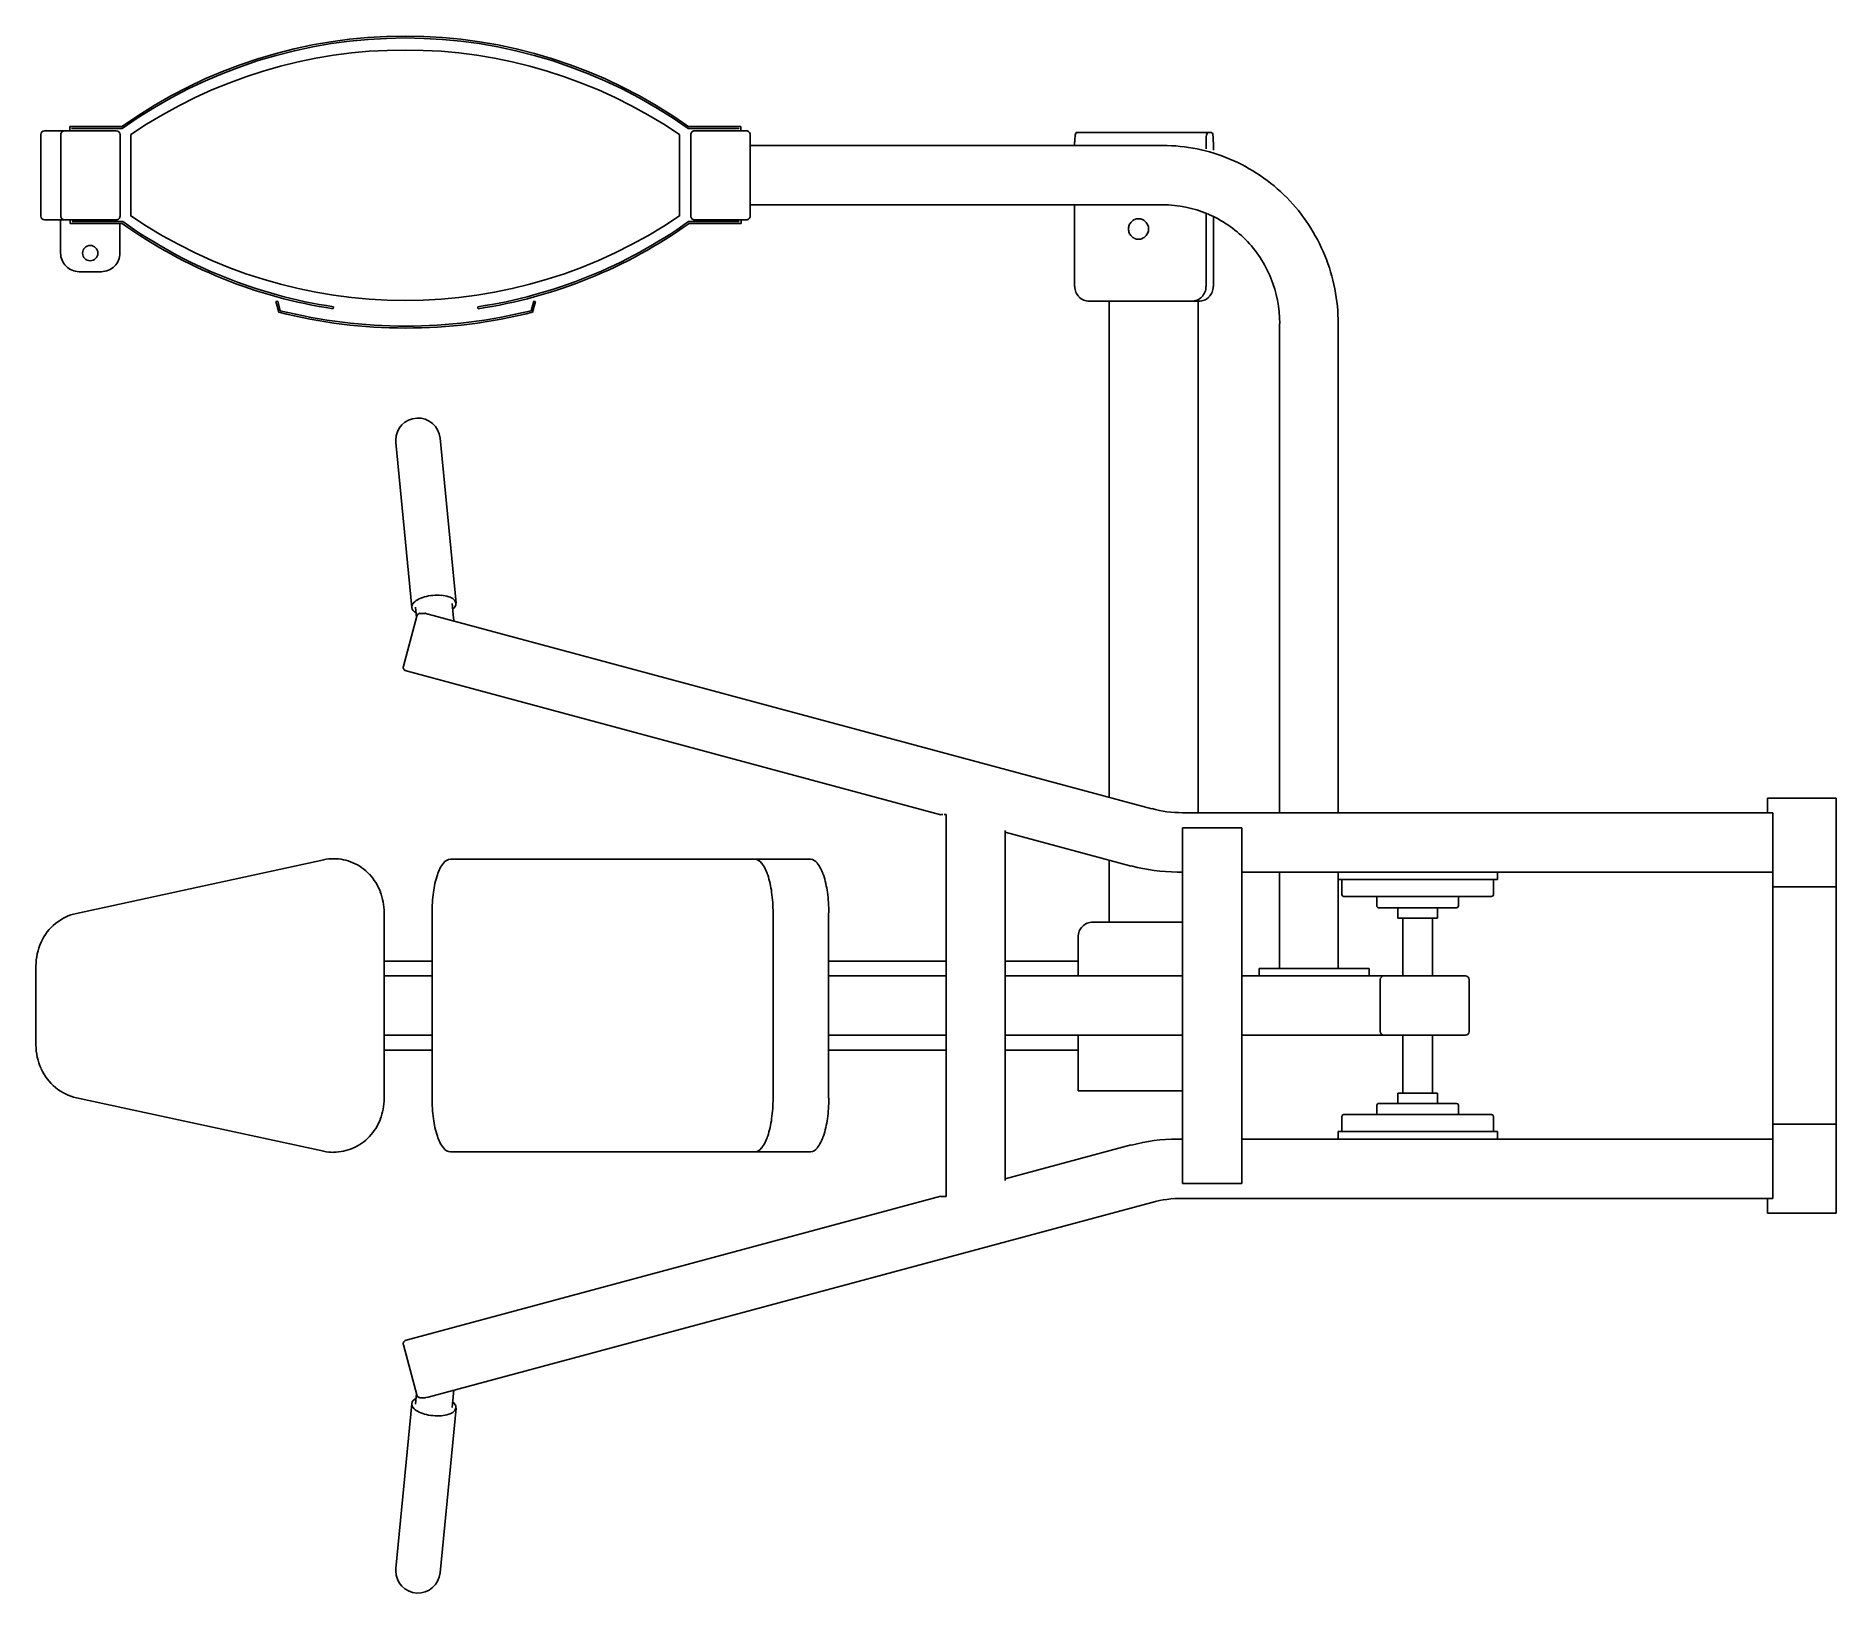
# Model space of a CAD drawing. Header units: millimetres. Extents: x 1389.41 to 1390.63, y 2699.68 to 2700.73.
import ezdxf

# ---------------------------------------------------------------- set-up
doc = ezdxf.new("R2010")
doc.units = ezdxf.units.MM
doc.header["$LTSCALE"] = 10
doc.layers.add('Equipam_fitness', color=1, linetype='Continuous')

msp = doc.modelspace()

# ---------------------------------------------------------------- linework, layer by layer
at = {"layer": 'Equipam_fitness'}
for p, q in [((1389.4183, 2700.6681), (1389.4192, 2700.6681)), ((1389.4292, 2700.6681), (1389.4192, 2700.6681)), ((1389.4318, 2700.6681), (1389.4292, 2700.6681)), ((1389.4318, 2700.6681), (1389.4668, 2700.6681)), ((1389.4354, 2700.6709), (1389.4704, 2700.6709)), ((1389.4354, 2700.6683), (1389.4354, 2700.6709)), ((1389.4366, 2700.6696), (1389.4366, 2700.6696)), ((1389.4708, 2700.6696), (1389.4366, 2700.6696)), ((1389.8868, 2700.6696), (1389.8527, 2700.6696)), ((1389.8531, 2700.6709), (1389.8881, 2700.6709)), ((1389.8569, 2700.6681), (1389.8919, 2700.6681)), ((1389.8868, 2700.6696), (1389.8868, 2700.6695)), ((1389.8881, 2700.6709), (1389.8881, 2700.6683)), ((1390.1145, 2700.6669), (1390.2032, 2700.6669)), ((1390.2059, 2700.6669), (1390.2032, 2700.6669)), ((1389.4158, 2700.6106), (1389.4158, 2700.6656)), ((1389.4293, 2700.6106), (1389.4293, 2700.6656)), ((1389.4693, 2700.6656), (1389.4693, 2700.6106)), ((1389.4767, 2700.6656), (1389.4767, 2700.6106)), ((1389.8467, 2700.6106), (1389.8467, 2700.6656)), ((1389.8544, 2700.6106), (1389.8544, 2700.6656)), ((1389.8944, 2700.6656), (1389.8944, 2700.6106)), ((1389.8944, 2700.6581), (1389.8992, 2700.6581)), ((1390.173, 2700.6581), (1389.8992, 2700.6581)), ((1390.1134, 2700.6606), (1390.1134, 2700.6581)), ((1390.2021, 2700.6606), (1390.2021, 2700.656)), ((1390.207, 2700.655), (1390.207, 2700.6606)), ((1389.8944, 2700.6181), (1389.8992, 2700.6181)), ((1390.173, 2700.6181), (1389.8992, 2700.6181)), ((1390.1134, 2700.6181), (1390.1134, 2700.5631)), ((1389.4192, 2700.6081), (1389.4183, 2700.6081)), ((1389.4292, 2700.6081), (1389.4192, 2700.6081)), ((1389.4292, 2700.6081), (1389.4318, 2700.6081)), ((1389.4292, 2700.5856), (1389.4292, 2700.6081)), ((1389.4668, 2700.6081), (1389.4318, 2700.6081)), ((1389.4357, 2700.6057), (1389.4357, 2700.6081)), ((1389.4369, 2700.6069), (1389.4369, 2700.607)), ((1389.4711, 2700.6069), (1389.4369, 2700.6069)), ((1389.8871, 2700.6069), (1389.8529, 2700.6069)), ((1389.8919, 2700.6081), (1389.8569, 2700.6081)), ((1389.8871, 2700.6069), (1389.8871, 2700.607)), ((1389.8883, 2700.6057), (1389.8883, 2700.6081)), ((1390.2021, 2700.6125), (1390.2021, 2700.5631)), ((1390.207, 2700.5631), (1390.207, 2700.6103)), ((1389.4357, 2700.6057), (1389.4707, 2700.6057)), ((1389.4692, 2700.6057), (1389.4692, 2700.5856)), ((1389.8533, 2700.6057), (1389.8883, 2700.6057)), ((1389.4567, 2700.5731), (1389.4417, 2700.5731)), ((1389.5757, 2700.5532), (1389.5744, 2700.5529)), ((1389.5744, 2700.5529), (1389.5764, 2700.5457)), ((1389.5774, 2700.5467), (1389.5757, 2700.5532)), ((1389.6132, 2700.5482), (1389.6134, 2700.5494)), ((1389.7107, 2700.5494), (1389.7108, 2700.5482)), ((1389.7484, 2700.5532), (1389.7466, 2700.5467)), ((1389.7476, 2700.5457), (1389.7496, 2700.5529)), ((1389.7496, 2700.5529), (1389.7484, 2700.5532)), ((1390.1922, 2700.5531), (1390.1233, 2700.5531)), ((1390.1367, 2700.2186), (1390.1367, 2700.5531)), ((1390.1929, 2700.5531), (1390.1922, 2700.5531)), ((1390.1965, 2700.5531), (1390.1929, 2700.5531)), ((1390.1971, 2700.5531), (1390.1965, 2700.5531)), ((1390.1967, 2700.2081), (1390.1967, 2700.5531)), ((1390.2517, 2700.5381), (1390.2517, 2700.2081)), ((1390.2911, 2700.5381), (1390.2911, 2700.2081)), ((1389.696, 2700.3496), (1389.6852, 2700.4608)), ((1389.6554, 2700.4579), (1389.6661, 2700.3467)), ((1389.6695, 2700.3408), (1389.6605, 2700.307)), ((1389.6695, 2700.3408), (1389.6605, 2700.307)), ((1389.6686, 2700.3469), (1389.6693, 2700.3399)), ((1389.675, 2700.3426), (1389.6719, 2700.3426)), ((1389.6769, 2700.3422), (1389.6756, 2700.3426)), ((1389.6771, 2700.3422), (1389.6769, 2700.3422)), ((1390.1654, 2700.2109), (1389.6771, 2700.3422)), ((1389.6944, 2700.3394), (1389.6935, 2700.3493)), ((1389.6946, 2700.3382), (1389.6944, 2700.3394)), ((1389.6946, 2700.3375), (1389.6946, 2700.3382)), ((1389.6623, 2700.3039), (1389.6635, 2700.3036)), ((1389.6623, 2700.3039), (1389.6635, 2700.3036)), ((1390.0232, 2700.2068), (1389.6633, 2700.3036)), ((1389.6633, 2700.3036), (1389.6633, 2700.3036)), ((1389.6633, 2700.3036), (1389.6635, 2700.3036)), ((1390.5809, 2700.2181), (1390.6271, 2700.2181)), ((1390.5809, 2700.2081), (1390.5809, 2700.2181)), ((1390.6271, 2700.2181), (1390.6271, 2700.1581)), ((1390.0245, 2700.2069), (1390.0232, 2700.2069)), ((1390.0232, 2700.2068), (1390.0232, 2700.2069)), ((1390.0267, 2700.2069), (1390.0254, 2700.2069)), ((1390.0267, 2699.9494), (1390.0267, 2700.2069)), ((1390.1861, 2700.2081), (1390.5845, 2700.2081)), ((1390.5845, 2700.1681), (1390.5845, 2700.2081)), ((1390.0665, 2699.9601), (1390.0665, 2700.1962)), ((1390.1516, 2700.1722), (1390.0665, 2700.1951)), ((1390.1861, 2700.1981), (1390.2263, 2700.1981)), ((1390.1861, 2700.1681), (1390.1861, 2700.1981)), ((1390.2263, 2700.1981), (1390.2263, 2699.9581)), ((1389.4399, 2700.1403), (1389.6067, 2700.1765)), ((1389.6922, 2700.1769), (1389.8975, 2700.1769)), ((1389.935, 2700.1769), (1389.8975, 2700.1769)), ((1390.1367, 2700.1344), (1390.1367, 2700.1762)), ((1390.1826, 2700.1681), (1390.1861, 2700.1681)), ((1390.1861, 2700.1681), (1390.1861, 2700.0544)), ((1390.2263, 2700.1681), (1390.5796, 2700.1681)), ((1390.2517, 2700.1681), (1390.2517, 2700.1031)), ((1390.2911, 2700.1681), (1390.2911, 2700.1631)), ((1390.2911, 2700.1631), (1390.3986, 2700.1631)), ((1390.2911, 2700.1631), (1390.2911, 2700.1031)), ((1390.2937, 2700.1631), (1390.2937, 2700.1529)), ((1390.3959, 2700.1529), (1390.3959, 2700.1631)), ((1390.3986, 2700.1631), (1390.3986, 2700.1681)), ((1390.5845, 2700.1681), (1390.5796, 2700.1681)), ((1390.5796, 2700.1681), (1390.5845, 2700.1681)), ((1390.5845, 2699.9881), (1390.5845, 2700.1681)), ((1390.6271, 2700.1581), (1390.5845, 2700.1581)), ((1390.6271, 2699.9881), (1390.6271, 2700.1681)), ((1390.3335, 2700.1517), (1390.2949, 2700.1517)), ((1390.3173, 2700.1505), (1390.3173, 2700.1453)), ((1390.3605, 2700.1517), (1390.3335, 2700.1517)), ((1390.3947, 2700.1517), (1390.3605, 2700.1517)), ((1390.3723, 2700.1453), (1390.3723, 2700.1505)), ((1389.6475, 2700.141), (1389.6475, 2700.0154)), ((1389.6798, 2700.0156), (1389.6798, 2700.1406)), ((1389.9099, 2700.1406), (1389.9099, 2700.0156)), ((1389.9474, 2700.1406), (1389.9474, 2700.0156)), ((1390.1861, 2700.1344), (1390.1257, 2700.1344)), ((1390.3185, 2700.1441), (1390.3711, 2700.1441)), ((1390.3315, 2700.1441), (1390.3315, 2700.1371)), ((1390.3315, 2700.1371), (1390.3581, 2700.1371)), ((1390.3348, 2700.1371), (1390.3348, 2700.0981)), ((1390.3548, 2700.0981), (1390.3548, 2700.1371)), ((1390.3581, 2700.1371), (1390.3581, 2700.1441)), ((1390.1157, 2700.1244), (1390.1157, 2700.0981)), ((1389.6798, 2700.1081), (1389.6475, 2700.1081)), ((1390.0267, 2700.1081), (1389.9474, 2700.1081)), ((1390.1042, 2700.1081), (1390.0665, 2700.1081)), ((1390.1157, 2700.1081), (1390.1042, 2700.1081)), ((1390.1042, 2700.1081), (1390.1157, 2700.1081)), ((1389.4126, 2700.0515), (1389.4126, 2700.1048)), ((1389.6475, 2700.0981), (1389.6482, 2700.0981)), ((1389.6798, 2700.0981), (1389.6482, 2700.0981)), ((1389.9474, 2700.0981), (1390.0267, 2700.0981)), ((1390.0665, 2700.0981), (1390.1861, 2700.0981)), ((1390.2263, 2700.0981), (1390.3081, 2700.0981)), ((1390.312, 2700.1031), (1390.2378, 2700.1031)), ((1390.238, 2700.0981), (1390.238, 2700.1031)), ((1390.3186, 2700.0981), (1390.3081, 2700.0981)), ((1390.312, 2700.0981), (1390.312, 2700.1031)), ((1390.3186, 2700.0981), (1390.3771, 2700.0981)), ((1390.3196, 2700.0606), (1390.3196, 2700.0956)), ((1390.3796, 2700.0956), (1390.3796, 2700.0606)), ((1389.6475, 2700.0581), (1389.6482, 2700.0581)), ((1389.6798, 2700.0481), (1389.6475, 2700.0481)), ((1389.6798, 2700.0581), (1389.6482, 2700.0581)), ((1389.9474, 2700.0581), (1390.0267, 2700.0581)), ((1390.0267, 2700.0481), (1389.9474, 2700.0481)), ((1390.0665, 2700.0581), (1390.1861, 2700.0581)), ((1390.1157, 2700.0481), (1390.0665, 2700.0481)), ((1390.1157, 2700.0206), (1390.1157, 2700.0581)), ((1390.1861, 2700.0544), (1390.1861, 2700.0494)), ((1390.1861, 2700.0544), (1390.1861, 2700.0494)), ((1390.1861, 2700.0494), (1390.1861, 2700.0344)), ((1390.2263, 2700.0581), (1390.3081, 2700.0581)), ((1390.3186, 2700.0581), (1390.3081, 2700.0581)), ((1390.3771, 2700.0581), (1390.3186, 2700.0581)), ((1390.3348, 2700.0581), (1390.3348, 2700.0191)), ((1390.3548, 2700.0191), (1390.3548, 2700.0581)), ((1390.1861, 2700.0344), (1390.1861, 2700.0294)), ((1390.1861, 2700.0344), (1390.1861, 2700.0294)), ((1390.1861, 2700.0294), (1390.1861, 2699.9881)), ((1389.6067, 2699.9799), (1389.4399, 2700.016)), ((1390.1861, 2700.0206), (1390.1157, 2700.0206)), ((1390.3173, 2700.0109), (1390.3173, 2700.0058)), ((1390.3711, 2700.0121), (1390.3185, 2700.0121)), ((1390.3315, 2700.0191), (1390.3315, 2700.0121)), ((1390.3581, 2700.0191), (1390.3315, 2700.0191)), ((1390.3581, 2700.0121), (1390.3581, 2700.0191)), ((1390.3723, 2700.0058), (1390.3723, 2700.0109)), ((1390.2937, 2700.0034), (1390.2937, 2699.9931)), ((1390.2949, 2700.0046), (1390.3605, 2700.0046)), ((1390.3605, 2700.0046), (1390.3947, 2700.0046)), ((1390.3959, 2699.9931), (1390.3959, 2700.0034)), ((1390.1861, 2699.9881), (1390.1826, 2699.9881)), ((1390.1861, 2699.9881), (1390.1861, 2699.9581)), ((1390.2263, 2699.9881), (1390.3097, 2699.9881)), ((1390.2911, 2699.9931), (1390.2911, 2699.9881)), ((1390.3986, 2699.9931), (1390.2911, 2699.9931)), ((1390.3834, 2699.9881), (1390.3097, 2699.9881)), ((1390.3834, 2699.9881), (1390.5796, 2699.9881)), ((1390.3986, 2699.9881), (1390.3986, 2699.9931)), ((1390.5796, 2699.9881), (1390.5845, 2699.9881)), ((1390.5796, 2699.9881), (1390.5845, 2699.9881)), ((1390.5845, 2699.9981), (1390.5972, 2699.9981)), ((1390.5845, 2699.9481), (1390.5845, 2699.9881)), ((1390.5972, 2699.9981), (1390.6271, 2699.9981)), ((1390.6271, 2699.9981), (1390.6271, 2699.9381)), ((1389.8975, 2699.9794), (1389.6922, 2699.9794)), ((1389.935, 2699.9794), (1389.8975, 2699.9794)), ((1390.1516, 2699.9841), (1390.0665, 2699.9612)), ((1390.1861, 2699.9581), (1390.1865, 2699.9581)), ((1390.2263, 2699.9581), (1390.1865, 2699.9581)), ((1390.0232, 2699.9495), (1389.6633, 2699.8527)), ((1390.1654, 2699.9454), (1389.6771, 2699.8141)), ((1390.0232, 2699.9494), (1390.0232, 2699.9495)), ((1390.0267, 2699.9494), (1390.0232, 2699.9494)), ((1390.1861, 2699.9481), (1390.5845, 2699.9481)), ((1390.5809, 2699.9381), (1390.5809, 2699.9481)), ((1390.5809, 2699.9381), (1390.5972, 2699.9381)), ((1390.6271, 2699.9381), (1390.5972, 2699.9381)), ((1389.6605, 2699.8493), (1389.6695, 2699.8155)), ((1389.6605, 2699.8493), (1389.6695, 2699.8155)), ((1389.6635, 2699.8527), (1389.6623, 2699.8524)), ((1389.6635, 2699.8527), (1389.6623, 2699.8524)), ((1389.6633, 2699.8527), (1389.6633, 2699.8527)), ((1389.6635, 2699.8527), (1389.6633, 2699.8527)), ((1389.6693, 2699.8164), (1389.6686, 2699.8094)), ((1389.6935, 2699.807), (1389.6944, 2699.8168)), ((1389.6944, 2699.8168), (1389.6946, 2699.8188)), ((1389.6661, 2699.8096), (1389.6554, 2699.6984)), ((1389.6719, 2699.8136), (1389.675, 2699.8136)), ((1389.6756, 2699.8137), (1389.6769, 2699.8141)), ((1389.6769, 2699.8141), (1389.6771, 2699.8141)), ((1389.6852, 2699.6955), (1389.696, 2699.8067))]:
    msp.add_line(p, q, dxfattribs=at)
for centre, radius, start, end in [((1389.6617, 2700.402), 0.33, 54.5622, 125.4378), ((1389.6617, 2700.402), 0.3287, 54.4917, 125.5083), ((1389.6617, 2700.3938), 0.3288, 55.7602, 124.2398), ((1389.4183, 2700.6656), 0.0025, 90.0026, 179.9974), ((1389.4318, 2700.6656), 0.0025, 89.9927, 180.0177), ((1389.4668, 2700.6656), 0.0025, 0.0026, 89.9974), ((1389.8569, 2700.6656), 0.0025, 89.9974, 180.0072), ((1389.8919, 2700.6656), 0.0025, 359.9928, 90.0026), ((1390.1147, 2700.6663), 0.00057, 105.2524, 172.507), ((1390.2033, 2700.6663), 0.00057, 105.2524, 172.507), ((1390.2057, 2700.6663), 0.00057, 7.493, 74.7476), ((1390.1468, 2700.6607), 0.0333, 175.9647, 180.0787), ((1390.1339, 2700.6617), 0.0204, 170.5132, 176.2502), ((1390.1199, 2700.6642), 0.00623, 158.9854, 171.8788), ((1390.1729, 2700.5415), 0.1167, 67.175, 89.9867), ((1390.2225, 2700.6617), 0.0204, 170.5132, 176.2502), ((1390.2354, 2700.6607), 0.0333, 175.9647, 180.0787), ((1390.2086, 2700.6642), 0.00623, 158.9854, 171.8788), ((1390.2005, 2700.6642), 0.00623, 8.1212, 21.0146), ((1390.1865, 2700.6617), 0.0204, 3.7498, 9.4868), ((1390.1736, 2700.6607), 0.0333, 359.9213, 4.0353), ((1390.1723, 2700.5402), 0.1181, 44.5303, 67.1569), ((1390.1729, 2700.5404), 0.0778, 67.175, 89.9867), ((1390.1709, 2700.5388), 0.1201, 22.1611, 44.531), ((1389.4183, 2700.6106), 0.0025, 180.0026, 269.9974), ((1389.4318, 2700.6106), 0.0025, 179.9823, 270.0073), ((1389.4668, 2700.6106), 0.0025, 269.9836, 0.0177), ((1389.662, 2700.8745), 0.3287, 234.4922, 261.489), ((1389.6617, 2700.8825), 0.3288, 235.7602, 304.2398), ((1389.662, 2700.8745), 0.3287, 278.511, 305.5078), ((1389.8569, 2700.6106), 0.0025, 179.9928, 270.0026), ((1389.8919, 2700.6106), 0.0025, 269.9974, 0.0072), ((1390.1566, 2700.6019), 0.00691, 135.469, 157.8389), ((1390.1565, 2700.602), 0.00679, 112.843, 135.4697), ((1390.1565, 2700.6021), 0.00671, 90.0131, 112.8249), ((1390.1565, 2700.6021), 0.00671, 67.1751, 89.9869), ((1390.1564, 2700.602), 0.00679, 44.5303, 67.157), ((1390.1563, 2700.6019), 0.00691, 22.1611, 44.531), ((1390.1726, 2700.5395), 0.0787, 44.5303, 67.1569), ((1389.662, 2700.8745), 0.33, 234.5624, 261.4882), ((1389.662, 2700.8745), 0.33, 278.5118, 305.4376), ((1390.1567, 2700.6019), 0.00699, 157.8209, 180.0124), ((1390.1567, 2700.6019), 0.00699, 179.9876, 202.1791), ((1390.1566, 2700.6019), 0.00691, 202.1611, 224.531), ((1390.1565, 2700.6018), 0.00679, 224.5303, 247.157), ((1390.1565, 2700.6017), 0.00671, 247.1751, 269.9869), ((1390.1565, 2700.6017), 0.00671, 270.0131, 292.8249), ((1390.1564, 2700.6018), 0.00679, 292.843, 315.4697), ((1390.1563, 2700.6019), 0.00691, 315.469, 337.8389), ((1390.1563, 2700.6019), 0.00699, 359.9876, 22.1791), ((1390.1563, 2700.6019), 0.00699, 337.8209, 0.0124), ((1390.1716, 2700.5386), 0.0801, 22.1611, 44.531), ((1389.4417, 2700.5856), 0.0125, 179.9994, 270.001), ((1389.4492, 2700.5856), 0.00515, 90, 270), ((1389.4492, 2700.5856), 0.00515, 270, 90), ((1389.4567, 2700.5856), 0.0125, 269.999, 0.0006), ((1390.1696, 2700.5382), 0.1216, 359.9877, 22.1792), ((1390.1236, 2700.5631), 0.0101, 179.9877, 202.1792), ((1390.1235, 2700.5631), 0.01, 202.1611, 224.531), ((1390.192, 2700.5631), 0.01, 315.469, 337.8389), ((1390.1919, 2700.5631), 0.0101, 337.8208, 0.0123), ((1390.1969, 2700.5631), 0.01, 315.469, 337.8389), ((1390.1968, 2700.5631), 0.0101, 337.8208, 0.0123), ((1390.1707, 2700.5382), 0.0811, 359.9877, 22.1792), ((1389.662, 2700.8865), 0.3514, 255.897, 284.103), ((1389.662, 2700.8865), 0.3501, 256.0179, 283.9821), ((1390.1233, 2700.563), 0.00984, 224.5303, 247.1569), ((1390.1233, 2700.5629), 0.00972, 247.175, 269.9867), ((1390.1922, 2700.5629), 0.00972, 270.0133, 292.825), ((1390.1922, 2700.563), 0.00984, 292.8431, 315.4697), ((1390.1971, 2700.5629), 0.00972, 270.0133, 292.825), ((1390.1971, 2700.563), 0.00984, 292.8431, 315.4697), ((1389.6703, 2700.4594), 0.015, 5.5221, 179.9969), ((1389.6704, 2700.4594), 0.0151, 180.016, 185.5008), ((1389.6746, 2700.3432), 0.00977, 117.8174, 140.9323), ((1389.6804, 2700.3331), 0.0214, 105.3815, 119.0061), ((1389.6833, 2700.3235), 0.0314, 95.358, 105.8752), ((1389.6835, 2700.3235), 0.0314, 85.1689, 95.6861), ((1389.6845, 2700.3335), 0.0214, 72.038, 85.6626), ((1389.6883, 2700.3445), 0.00977, 50.1118, 73.2267), ((1389.6921, 2700.349), 0.00386, 8.0822, 50.8255), ((1389.67, 2700.3469), 0.00386, 140.2186, 182.9619), ((1389.6708, 2700.3476), 0.00477, 191.4739, 247.4289), ((1389.6719, 2700.3401), 0.0025, 89.9949, 165.0596), ((1389.6719, 2700.3401), 0.0025, 140.1159, 165.0629), ((1389.6719, 2700.3402), 0.00249, 115.0936, 140.1174), ((1389.6719, 2700.3402), 0.00248, 90.0042, 115.0881), ((1389.675, 2700.3402), 0.00249, 74.9258, 90.0195), ((1389.6912, 2700.3496), 0.00477, 303.6152, 359.5702), ((1389.6629, 2700.3063), 0.0025, 165.0652, 179.9893), ((1389.6629, 2700.3063), 0.00251, 165.0555, 187.4728), ((1389.6629, 2700.3063), 0.00251, 187.4667, 209.9004), ((1389.6629, 2700.3063), 0.0025, 209.8972, 232.3862), ((1389.6629, 2700.3063), 0.00249, 232.3878, 254.9386), ((1390.1861, 2700.2876), 0.0794, 254.9453, 269.9982), ((1389.6135, 2700.1451), 0.0321, 90.0084, 102.2414), ((1389.6134, 2700.1449), 0.0323, 66.1542, 89.9419), ((1389.6127, 2700.1434), 0.034, 43.0883, 66.0813), ((1389.707, 2700.1592), 0.0246, 142.561, 163.226), ((1389.6928, 2700.1705), 0.00644, 94.9553, 145.4081), ((1389.8969, 2700.1705), 0.00644, 34.5919, 85.0447), ((1389.8827, 2700.1592), 0.0246, 16.774, 37.439), ((1389.9345, 2700.1705), 0.00644, 34.5919, 85.0447), ((1389.9202, 2700.1592), 0.0246, 16.774, 37.439), ((1390.1826, 2700.2873), 0.1191, 254.9453, 269.9982), ((1389.6109, 2700.1417), 0.0365, 21.1483, 43.0998), ((1389.7442, 2700.1462), 0.064, 161.7181, 172.5364), ((1389.8455, 2700.1462), 0.064, 7.4636, 18.2819), ((1389.8831, 2700.1462), 0.064, 7.4636, 18.2819), ((1389.6093, 2700.141), 0.0382, 359.9537, 21.2213), ((1389.7787, 2700.1409), 0.0989, 172.0763, 180.1397), ((1389.811, 2700.1409), 0.0989, 359.8603, 7.9237), ((1389.8486, 2700.1409), 0.0989, 359.8603, 7.9237), ((1390.2949, 2700.1529), 0.0012, 180.0069, 269.9931), ((1390.3161, 2700.1505), 0.0012, 0.0296, 89.982), ((1390.3185, 2700.1453), 0.0012, 179.9828, 270.0014), ((1390.3711, 2700.1453), 0.0012, 269.9986, 0.0172), ((1390.3735, 2700.1505), 0.0012, 90.018, 179.9704), ((1390.3947, 2700.1529), 0.0012, 270.0002, 359.9987), ((1389.4487, 2700.1059), 0.0359, 129.5885, 155.3964), ((1389.447, 2700.1079), 0.0332, 102.3829, 129.5633), ((1390.1257, 2700.1244), 0.01, 89.9992, 180.0008), ((1389.4507, 2700.1049), 0.0381, 155.2945, 180.0724), ((1390.3221, 2700.0956), 0.0025, 90.0026, 179.9974), ((1390.3771, 2700.0956), 0.0025, 0.0102, 89.9847), ((1390.3221, 2700.0606), 0.0025, 180.0026, 269.9974), ((1390.3771, 2700.0606), 0.0025, 270.0153, 359.9898), ((1389.4507, 2700.0515), 0.0381, 179.9276, 204.7055), ((1389.4487, 2700.0505), 0.0359, 204.6036, 230.4115), ((1389.447, 2700.0484), 0.0332, 230.4367, 257.6171), ((1389.6093, 2700.0153), 0.0382, 338.7787, 0.0463), ((1389.7787, 2700.0154), 0.0989, 179.8603, 187.9237), ((1389.811, 2700.0154), 0.0989, 352.0763, 0.1397), ((1389.8486, 2700.0154), 0.0989, 352.0763, 0.1397), ((1390.3185, 2700.0109), 0.0012, 89.9855, 180.0203), ((1390.3711, 2700.0109), 0.0012, 0.0255, 89.9687), ((1389.6109, 2700.0147), 0.0365, 316.9002, 338.8517), ((1389.7442, 2700.0101), 0.064, 187.4636, 198.2819), ((1389.8455, 2700.0101), 0.064, 341.7181, 352.5364), ((1389.8831, 2700.0101), 0.064, 341.7181, 352.5364), ((1390.2949, 2700.0034), 0.0012, 90.0069, 179.9931), ((1390.3161, 2700.0058), 0.0012, 270.0069, 359.9931), ((1390.3735, 2700.0058), 0.0012, 179.9797, 270.0145), ((1390.3947, 2700.0034), 0.0012, 0.0013, 89.9998), ((1389.6127, 2700.013), 0.034, 293.9187, 316.9117), ((1389.707, 2699.9971), 0.0246, 196.774, 217.439), ((1389.8827, 2699.9971), 0.0246, 322.561, 343.226), ((1389.9202, 2699.9971), 0.0246, 322.561, 343.226), ((1390.1826, 2699.869), 0.1191, 90.0018, 105.0547), ((1389.6135, 2700.0112), 0.0321, 257.7586, 269.9916), ((1389.6134, 2700.0115), 0.0323, 270.0581, 293.8458), ((1389.6928, 2699.9858), 0.00644, 214.5919, 265.0447), ((1389.8969, 2699.9858), 0.00644, 274.9553, 325.4081), ((1389.9345, 2699.9858), 0.00644, 274.9553, 325.4081), ((1390.1861, 2699.8687), 0.0794, 90.0018, 105.0547), ((1389.6629, 2699.85), 0.00251, 150.0996, 172.5333), ((1389.6629, 2699.85), 0.00251, 172.5272, 194.9445), ((1389.6629, 2699.85), 0.0025, 180.0107, 194.9348), ((1389.6629, 2699.85), 0.0025, 127.6138, 150.1028), ((1389.6629, 2699.85), 0.00249, 105.0614, 127.6122), ((1389.6708, 2699.8087), 0.00477, 112.5711, 168.5261), ((1389.67, 2699.8094), 0.00386, 177.0381, 219.7814), ((1389.6746, 2699.8131), 0.00977, 219.0677, 242.1826), ((1389.6719, 2699.8161), 0.0025, 194.9404, 270.0051), ((1389.6719, 2699.8161), 0.0025, 194.9371, 219.8841), ((1389.6719, 2699.8161), 0.00249, 219.8826, 244.9064), ((1389.6804, 2699.8232), 0.0214, 240.9939, 254.6185), ((1389.6719, 2699.8161), 0.00248, 244.9119, 269.9958), ((1389.675, 2699.8161), 0.00249, 269.9805, 285.0742), ((1389.6883, 2699.8118), 0.00977, 286.7733, 309.8882), ((1389.6902, 2699.8059), 0.00602, 22.2353, 52.9153), ((1389.6921, 2699.8073), 0.00386, 309.1745, 351.9178), ((1389.6927, 2699.807), 0.00327, 354.9837, 20.2536), ((1389.6833, 2699.8328), 0.0314, 254.1248, 264.642), ((1389.6835, 2699.8328), 0.0314, 264.3139, 274.8311), ((1389.6845, 2699.8228), 0.0214, 274.3374, 287.962), ((1389.6704, 2699.6969), 0.0151, 174.4992, 179.984), ((1389.6703, 2699.6969), 0.015, 180.0031, 354.4779)]:
    msp.add_arc(centre, radius, start, end, dxfattribs=at)

doc.saveas('drawing.dxf')
